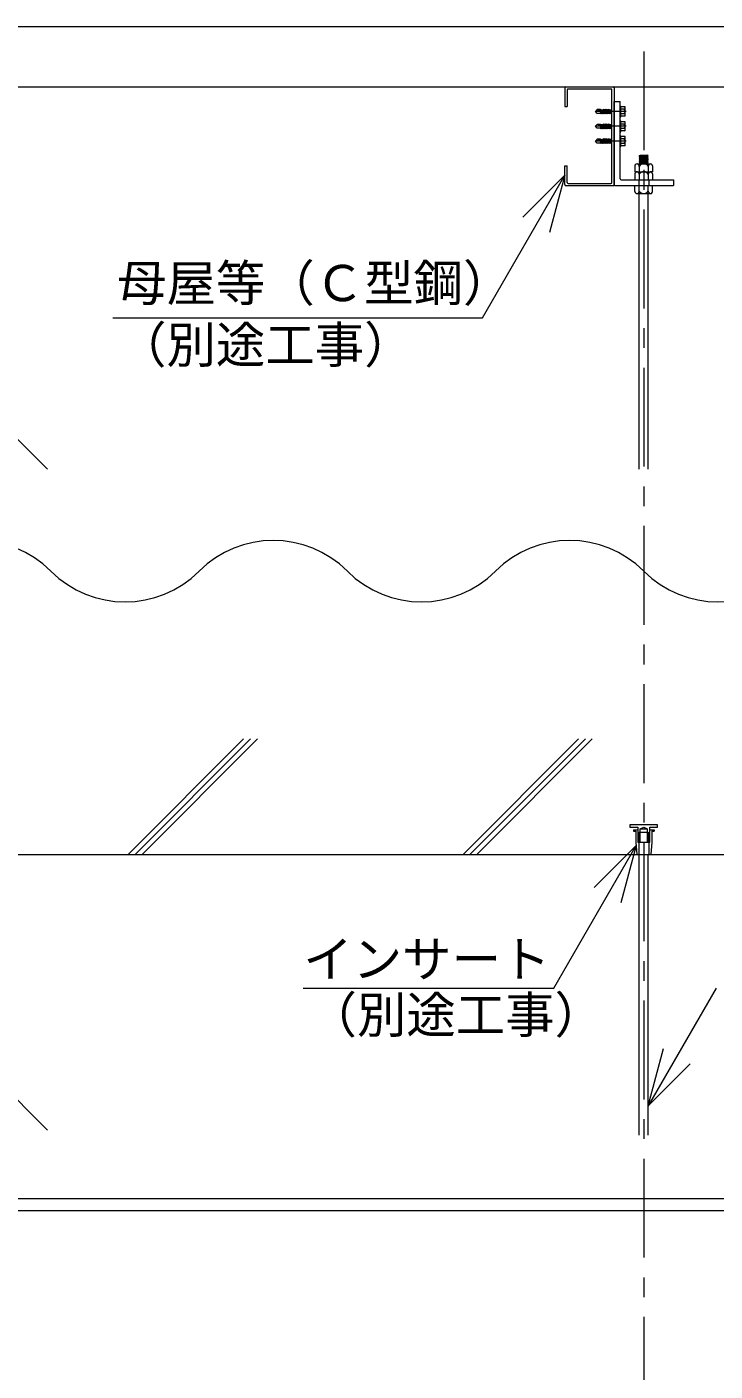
# Model space of a CAD drawing. Units: millimetres at full size, sheet at 1:20; details may follow other scales. Extents: x -4155 to 4045, y -2866 to 2834.
# Drawn here: x 1191 to 1887, y 1475 to 2834 of the extents above; entities that cross this region are included whole.
import ezdxf
from ezdxf.enums import TextEntityAlignment as Align

# ---------------------------------------------------------------- set-up
doc = ezdxf.new("R2010")
doc.units = ezdxf.units.MM
doc.header["$LTSCALE"] = 20
doc.linetypes.add('CHAIN1', pattern=[8, 5, -1, 1, -1])
for name, color, linetype, lineweight in [('1-0_断面', 7, 'Continuous', 9), ('1-1_寸法', 7, 'Continuous', 9), ('1-2_文字', 7, 'Continuous', 9), ('F-0_図枠', 7, 'Continuous', 9)]:
    doc.layers.add(name, color=color, linetype=linetype, lineweight=lineweight)
doc.styles.add('ＭＳ ゴシック', font='')
doc.styles.get('ＭＳ ゴシック').set_extended_font_data('MS Gothic')

msp = doc.modelspace()

# ---------------------------------------------------------------- linework, layer by layer
at = {"layer": '1-0_断面', "color": 4, "linetype": 'CHAIN1'}
for p, q in [((1815.01, 2809.62), (1815.01, 653.76)), ((1797.04, 2748.8), (1765.73, 2748.8)), ((1797.04, 2733.8), (1765.73, 2733.8)), ((1797.04, 2718.8), (1765.73, 2718.8))]:
    msp.add_line(p, q, dxfattribs=at)
at = {"layer": '1-0_断面'}
for p, q in [((-175.46, 2773.8), (3865.94, 2773.8)), ((1736.14, 2773.8), (1784.14, 2773.8)), ((1735.14, 2772.8), (1735.14, 2753.8)), ((1737.44, 2770.5), (1737.44, 2753.8)), ((1781.84, 2771.5), (1738.44, 2771.5)), ((1782.84, 2677.1), (1782.84, 2770.5)), ((1785.14, 2772.8), (1785.14, 2674.8)), ((1735.14, 2753.8), (1737.44, 2753.8)), ((1785.14, 2758.8), (1791.14, 2758.8)), ((1785.14, 2758.8), (1791.14, 2758.8)), ((1785.14, 2758.8), (1791.14, 2758.8)), ((1785.14, 2674.8), (1785.14, 2758.8)), ((1791.14, 2680.8), (1791.14, 2758.8)), ((1737.44, 2677.1), (1737.44, 2693.8)), ((1806.01, 2693.78), (1806.01, 2687.8)), ((1808.26, 2695.8), (1821.76, 2695.8)), ((1810.51, 2693.3), (1810.51, 2687.8)), ((1819.51, 2693.3), (1819.51, 2687.8)), ((1824.01, 2693.78), (1824.01, 2687.8)), ((1792.14, 2679.8), (1845.14, 2679.8)), ((1806.01, 2687.8), (1808.26, 2687.8)), ((1806.01, 2685.78), (1806.01, 2679.8)), ((1806.01, 2679.8), (1824.01, 2679.8)), ((1808.26, 2687.8), (1821.76, 2687.8)), ((1810.14, 2679.8), (1810.14, 2673.8)), ((1810.51, 2685.3), (1810.51, 2679.8)), ((1815.14, 2679.8), (1815.14, 2673.8)), ((1815.14, 2679.8), (1815.14, 2673.8)), ((1815.14, 2679.8), (1815.14, 2673.8)), ((1819.51, 2685.3), (1819.51, 2679.8)), ((1820.14, 2679.8), (1820.14, 2673.8)), ((1821.76, 2687.8), (1824.01, 2687.8)), ((1824.01, 2685.78), (1824.01, 2679.8)), ((1845.14, 2679.8), (1845.14, 2673.8)), ((1845.14, 2679.8), (1845.14, 2673.8)), ((1845.14, 2679.8), (1845.14, 2673.8)), ((1736.14, 2673.8), (1760.9, 2673.8)), ((1738.44, 2676.1), (1781.84, 2676.1)), ((1760.9, 2673.8), (1784.14, 2673.8)), ((1786.14, 2673.8), (1845.14, 2673.8)), ((1806.01, 2667.83), (1806.01, 2673.8)), ((1808.26, 2665.8), (1821.76, 2665.8)), ((1808.26, 2665.8), (1821.76, 2665.8)), ((1810.51, 2668.3), (1810.51, 2673.8)), ((1810.51, 2387.05), (1810.51, 2665.8)), ((1819.51, 2668.3), (1819.51, 2673.8)), ((1819.51, 2387.05), (1819.51, 2665.8)), ((1824.01, 2667.83), (1824.01, 2673.8)), ((972.09, 2626.43), (1211.47, 2387.05)), ((1801.01, 2027.44), (1801.01, 2024.94)), ((1829.01, 2027.44), (1801.01, 2027.44)), ((1829.01, 2024.94), (1829.01, 2027.44)), ((1801.01, 2024.94), (1809.01, 2024.94)), ((1804.51, 2022.44), (1804.51, 2020.94)), ((1804.51, 2022.44), (1809.01, 2022.44)), ((1804.51, 2020.94), (1807.01, 2020.94)), ((1807.01, 2020.94), (1807.01, 2009.94)), ((1809.01, 2024.94), (1809.01, 2009.94)), ((1810.51, 2019.94), (1810.51, 2009.94)), ((1810.51, 2019.94), (1819.51, 2019.94)), ((1811.51, 2023.44), (1815.01, 2024.94)), ((1811.51, 2009.94), (1811.51, 2023.44)), ((1811.51, 2023.44), (1818.51, 2023.44)), ((1815.01, 2024.94), (1818.51, 2023.44)), ((1818.51, 2023.44), (1818.51, 2009.94)), ((1819.51, 2019.94), (1819.51, 2009.94)), ((1821.01, 2024.94), (1829.01, 2024.94)), ((1821.01, 2009.94), (1821.01, 2024.94)), ((1821.01, 2022.44), (1825.51, 2022.44)), ((1823.01, 2020.94), (1823.01, 2009.94)), ((1823.01, 2020.94), (1825.51, 2020.94)), ((1825.51, 2022.44), (1825.51, 2020.94)), ((1807.01, 2009.94), (1808.01, 1997.44)), ((1809.01, 2009.94), (1811.51, 2009.94)), ((1810.01, 2009.94), (1810.01, 1997.44)), ((1811.51, 2009.94), (1818.51, 2009.94)), ((1818.51, 2009.94), (1821.01, 2009.94)), ((1820.01, 2009.94), (1820.01, 1997.44)), ((1823.01, 2009.94), (1822.01, 1997.44)), ((-175.46, 1997.44), (3865.94, 1997.44)), ((1808.01, 1997.44), (1822.01, 1997.44)), ((1810.51, 1713.44), (1810.51, 1997.44)), ((1819.51, 1713.44), (1819.51, 1997.44)), ((972.09, 1958.06), (1211.47, 1718.69))]:
    msp.add_line(p, q, dxfattribs=at)
at = {"layer": '1-0_断面', "color": 4}
for p, q in [((1767.69, 2750.79), (1766.14, 2748.8)), ((1767.77, 2746.76), (1766.14, 2748.8)), ((1771.36, 2750.79), (1767.69, 2750.79)), ((1771.23, 2746.76), (1767.77, 2746.76)), ((1771.19, 2747.02), (1771.67, 2748.81)), ((1772.46, 2750.27), (1771.36, 2750.79)), ((1773.06, 2749.7), (1771.74, 2749.46)), ((1771.78, 2750.59), (1773.89, 2750.59)), ((1771.97, 2747.02), (1772.44, 2748.81)), ((1772.09, 2747.48), (1773.06, 2747.48)), ((1773.06, 2749.7), (1772.46, 2750.27)), ((1772.61, 2750.13), (1773.77, 2750.13)), ((1773.72, 2747.02), (1774.67, 2750.59)), ((1773.72, 2747.02), (1774.69, 2747.02)), ((1773.84, 2747.48), (1774.81, 2747.48)), ((1774.55, 2750.13), (1775.52, 2750.13)), ((1774.67, 2750.59), (1775.64, 2750.59)), ((1774.69, 2747.02), (1775.64, 2750.59)), ((1775.47, 2747.02), (1776.42, 2750.59)), ((1775.47, 2747.02), (1776.44, 2747.02)), ((1775.59, 2747.48), (1776.56, 2747.48)), ((1776.3, 2750.13), (1777.27, 2750.13)), ((1776.42, 2750.59), (1777.39, 2750.59)), ((1776.44, 2747.02), (1777.39, 2750.59)), ((1777.21, 2747.02), (1778.17, 2750.59)), ((1777.21, 2747.02), (1778.19, 2747.02)), ((1777.34, 2747.48), (1778.31, 2747.48)), ((1778.05, 2750.13), (1778.33, 2750.13)), ((1778.17, 2750.59), (1778.31, 2750.59)), ((1778.19, 2747.02), (1778.27, 2747.31)), ((1778.19, 2747.02), (1778.33, 2746.49)), ((1778.33, 2747.57), (1779.14, 2750.59)), ((1778.33, 2750.59), (1779.14, 2750.59)), ((1778.33, 2750.13), (1779.02, 2750.13)), ((1778.33, 2746.49), (1778.38, 2746.3)), ((1778.38, 2746.3), (1778.96, 2747.02)), ((1778.96, 2747.02), (1779.92, 2750.59)), ((1778.96, 2747.02), (1779.94, 2747.02)), ((1779.09, 2747.48), (1780.06, 2747.48)), ((1779.8, 2750.13), (1780.77, 2750.13)), ((1779.92, 2750.59), (1780.89, 2750.59)), ((1779.94, 2747.02), (1780.89, 2750.59)), ((1780.71, 2747.02), (1781.67, 2750.59)), ((1780.71, 2747.02), (1781.69, 2747.02)), ((1780.84, 2747.48), (1781.81, 2747.48)), ((1780.89, 2750.59), (1781.47, 2751.3)), ((1781.47, 2751.3), (1781.67, 2750.59)), ((1781.47, 2751.3), (1781.67, 2750.59)), ((1781.55, 2750.13), (1782.52, 2750.13)), ((1781.55, 2750.13), (1782.13, 2750.13)), ((1781.67, 2750.59), (1782.64, 2750.59)), ((1781.67, 2750.59), (1782.13, 2750.59)), ((1781.69, 2747.02), (1782.64, 2750.59)), ((1781.69, 2747.02), (1782.13, 2748.69)), ((1782.46, 2747.02), (1782.84, 2748.41)), ((1782.46, 2747.02), (1782.84, 2747.02)), ((1782.59, 2747.48), (1782.84, 2747.48)), ((1782.64, 2750.59), (1782.84, 2750.83)), ((1791.14, 2754.3), (1791.94, 2754.3)), ((1791.14, 2744.46), (1791.14, 2753.14)), ((1791.94, 2743.3), (1791.94, 2754.3)), ((1796.14, 2753.4), (1791.94, 2753.4)), ((1795.07, 2751.08), (1791.94, 2751.08)), ((1795.07, 2746.53), (1791.94, 2746.53)), ((1796.34, 2744.4), (1796.34, 2753.2)), ((1767.69, 2735.79), (1766.14, 2733.8)), ((1767.77, 2731.76), (1766.14, 2733.8)), ((1771.36, 2735.79), (1767.69, 2735.79)), ((1771.19, 2732.02), (1771.67, 2733.81)), ((1772.46, 2735.27), (1771.36, 2735.79)), ((1773.06, 2734.7), (1771.74, 2734.46)), ((1771.78, 2735.59), (1773.89, 2735.59)), ((1771.97, 2732.02), (1772.44, 2733.81)), ((1773.06, 2734.7), (1772.46, 2735.27)), ((1772.61, 2735.13), (1773.77, 2735.13)), ((1773.72, 2732.02), (1774.67, 2735.59)), ((1774.55, 2735.13), (1775.52, 2735.13)), ((1774.67, 2735.59), (1775.64, 2735.59)), ((1774.69, 2732.02), (1775.64, 2735.59)), ((1775.47, 2732.02), (1776.42, 2735.59)), ((1776.3, 2735.13), (1777.27, 2735.13)), ((1776.42, 2735.59), (1777.39, 2735.59)), ((1776.44, 2732.02), (1777.39, 2735.59)), ((1777.21, 2732.02), (1778.17, 2735.59)), ((1778.05, 2735.13), (1778.33, 2735.13)), ((1778.17, 2735.59), (1778.31, 2735.59)), ((1778.33, 2732.57), (1779.14, 2735.59)), ((1778.33, 2735.59), (1779.14, 2735.59)), ((1778.33, 2735.13), (1779.02, 2735.13)), ((1778.96, 2732.02), (1779.92, 2735.59)), ((1779.8, 2735.13), (1780.77, 2735.13)), ((1779.92, 2735.59), (1780.89, 2735.59)), ((1779.94, 2732.02), (1780.89, 2735.59)), ((1780.71, 2732.02), (1781.67, 2735.59)), ((1780.89, 2735.59), (1781.47, 2736.3)), ((1781.47, 2736.3), (1781.67, 2735.59)), ((1781.47, 2736.3), (1781.67, 2735.59)), ((1781.55, 2735.13), (1782.52, 2735.13)), ((1781.55, 2735.13), (1782.13, 2735.13)), ((1781.67, 2735.59), (1782.64, 2735.59)), ((1781.67, 2735.59), (1782.13, 2735.59)), ((1781.69, 2732.02), (1782.64, 2735.59)), ((1781.69, 2732.02), (1782.13, 2733.69)), ((1782.46, 2732.02), (1782.84, 2733.41)), ((1782.64, 2735.59), (1782.84, 2735.83)), ((1791.14, 2743.3), (1791.94, 2743.3)), ((1791.14, 2739.3), (1791.94, 2739.3)), ((1791.14, 2729.46), (1791.14, 2738.14)), ((1796.14, 2744.2), (1791.94, 2744.2)), ((1791.94, 2728.3), (1791.94, 2739.3)), ((1796.14, 2738.4), (1791.94, 2738.4)), ((1795.07, 2736.08), (1791.94, 2736.08)), ((1796.34, 2729.4), (1796.34, 2738.2)), ((1767.69, 2720.79), (1766.14, 2718.8)), ((1771.36, 2720.79), (1767.69, 2720.79)), ((1771.23, 2731.76), (1767.77, 2731.76)), ((1772.46, 2720.27), (1771.36, 2720.79)), ((1773.06, 2719.7), (1771.74, 2719.46)), ((1771.78, 2720.59), (1773.89, 2720.59)), ((1772.09, 2732.48), (1773.06, 2732.48)), ((1773.06, 2719.7), (1772.46, 2720.27)), ((1772.61, 2720.13), (1773.77, 2720.13)), ((1773.72, 2732.02), (1774.69, 2732.02)), ((1773.72, 2717.02), (1774.67, 2720.59)), ((1773.84, 2732.48), (1774.81, 2732.48)), ((1774.55, 2720.13), (1775.52, 2720.13)), ((1774.67, 2720.59), (1775.64, 2720.59)), ((1774.69, 2717.02), (1775.64, 2720.59)), ((1775.47, 2732.02), (1776.44, 2732.02)), ((1775.47, 2717.02), (1776.42, 2720.59)), ((1775.59, 2732.48), (1776.56, 2732.48)), ((1776.3, 2720.13), (1777.27, 2720.13)), ((1776.42, 2720.59), (1777.39, 2720.59)), ((1776.44, 2717.02), (1777.39, 2720.59)), ((1777.21, 2732.02), (1778.19, 2732.02)), ((1777.21, 2717.02), (1778.17, 2720.59)), ((1777.34, 2732.48), (1778.31, 2732.48)), ((1778.05, 2720.13), (1778.33, 2720.13)), ((1778.17, 2720.59), (1778.31, 2720.59)), ((1778.19, 2732.02), (1778.27, 2732.31)), ((1778.19, 2732.02), (1778.33, 2731.49)), ((1778.33, 2731.49), (1778.38, 2731.3)), ((1778.33, 2717.57), (1779.14, 2720.59)), ((1778.33, 2720.59), (1779.14, 2720.59)), ((1778.33, 2720.13), (1779.02, 2720.13)), ((1778.38, 2731.3), (1778.96, 2732.02)), ((1778.96, 2732.02), (1779.94, 2732.02)), ((1778.96, 2717.02), (1779.92, 2720.59)), ((1779.09, 2732.48), (1780.06, 2732.48)), ((1779.8, 2720.13), (1780.77, 2720.13)), ((1779.92, 2720.59), (1780.89, 2720.59)), ((1779.94, 2717.02), (1780.89, 2720.59)), ((1780.71, 2732.02), (1781.69, 2732.02)), ((1780.71, 2717.02), (1781.67, 2720.59)), ((1780.84, 2732.48), (1781.81, 2732.48)), ((1780.89, 2720.59), (1781.47, 2721.3)), ((1781.47, 2721.3), (1781.67, 2720.59)), ((1781.47, 2721.3), (1781.67, 2720.59)), ((1781.55, 2720.13), (1782.52, 2720.13)), ((1781.55, 2720.13), (1782.13, 2720.13)), ((1781.67, 2720.59), (1782.64, 2720.59)), ((1781.67, 2720.59), (1782.13, 2720.59)), ((1781.69, 2717.02), (1782.64, 2720.59)), ((1782.46, 2732.02), (1782.84, 2732.02)), ((1782.59, 2732.48), (1782.84, 2732.48)), ((1782.64, 2720.59), (1782.84, 2720.83)), ((1791.14, 2728.3), (1791.94, 2728.3)), ((1791.14, 2724.3), (1791.94, 2724.3)), ((1791.14, 2714.46), (1791.14, 2723.14)), ((1795.07, 2731.53), (1791.94, 2731.53)), ((1796.14, 2729.2), (1791.94, 2729.2)), ((1791.94, 2713.3), (1791.94, 2724.3)), ((1796.14, 2723.4), (1791.94, 2723.4)), ((1795.07, 2721.08), (1791.94, 2721.08)), ((1796.34, 2714.4), (1796.34, 2723.2)), ((1767.77, 2716.76), (1766.14, 2718.8)), ((1771.23, 2716.76), (1767.77, 2716.76)), ((1771.19, 2717.02), (1771.67, 2718.81)), ((1771.97, 2717.02), (1772.44, 2718.81)), ((1772.09, 2717.48), (1773.06, 2717.48)), ((1773.72, 2717.02), (1774.69, 2717.02)), ((1773.84, 2717.48), (1774.81, 2717.48)), ((1775.47, 2717.02), (1776.44, 2717.02)), ((1775.59, 2717.48), (1776.56, 2717.48)), ((1777.21, 2717.02), (1778.19, 2717.02)), ((1777.34, 2717.48), (1778.31, 2717.48)), ((1778.19, 2717.02), (1778.27, 2717.31)), ((1778.19, 2717.02), (1778.33, 2716.49)), ((1778.33, 2716.49), (1778.38, 2716.3)), ((1778.38, 2716.3), (1778.96, 2717.02)), ((1778.96, 2717.02), (1779.94, 2717.02)), ((1779.09, 2717.48), (1780.06, 2717.48)), ((1780.71, 2717.02), (1781.69, 2717.02)), ((1780.84, 2717.48), (1781.81, 2717.48)), ((1781.69, 2717.02), (1782.13, 2718.69)), ((1782.46, 2717.02), (1782.84, 2718.41)), ((1782.46, 2717.02), (1782.84, 2717.02)), ((1782.59, 2717.48), (1782.84, 2717.48)), ((1791.14, 2713.3), (1791.94, 2713.3)), ((1795.07, 2716.53), (1791.94, 2716.53)), ((1796.14, 2714.2), (1791.94, 2714.2)), ((1810.51, 2703.77), (1811.31, 2703.26)), ((1810.51, 2702.62), (1811.31, 2702.11)), ((1810.51, 2701.47), (1811.31, 2700.96)), ((1810.51, 2700.32), (1811.31, 2699.81)), ((1810.51, 2699.17), (1811.31, 2698.66)), ((1810.51, 2698.02), (1811.31, 2697.51)), ((1810.51, 2696.87), (1811.31, 2696.36)), ((1810.61, 2695.8), (1811.31, 2696.36)), ((1818.71, 2704.71), (1811.31, 2704.41)), ((1818.71, 2703.56), (1811.31, 2703.26)), ((1818.71, 2702.41), (1811.31, 2702.11)), ((1818.71, 2701.26), (1811.31, 2700.96)), ((1818.71, 2700.11), (1811.31, 2699.81)), ((1818.71, 2698.96), (1811.31, 2698.66)), ((1818.71, 2697.81), (1811.31, 2697.51)), ((1818.71, 2696.66), (1811.31, 2696.36)), ((1819.51, 2696.09), (1812.54, 2695.8)), ((1819.51, 2704.14), (1818.71, 2704.71)), ((1819.51, 2704.14), (1818.71, 2703.56)), ((1819.51, 2702.99), (1818.71, 2703.56)), ((1819.51, 2702.99), (1818.71, 2702.41)), ((1819.51, 2701.84), (1818.71, 2702.41)), ((1819.51, 2701.84), (1818.71, 2701.26)), ((1819.51, 2700.69), (1818.71, 2701.26)), ((1819.51, 2700.69), (1818.71, 2700.11)), ((1819.51, 2699.54), (1818.71, 2700.11)), ((1819.51, 2699.54), (1818.71, 2698.96)), ((1819.51, 2698.39), (1818.71, 2698.96)), ((1819.51, 2698.39), (1818.71, 2697.81)), ((1819.51, 2697.24), (1818.71, 2697.81)), ((1819.51, 2697.24), (1818.71, 2696.66)), ((1819.51, 2696.09), (1818.71, 2696.66)), ((1819.51, 2696.09), (1819.12, 2695.8))]:
    msp.add_line(p, q, dxfattribs=at)
for points in [[(1771.19, 2747.02), (1771.39, 2746.3), (1771.97, 2747.02)], [(1771.67, 2748.81), (1772.25, 2749.52), (1772.44, 2748.81)], [(1771.97, 2747.02), (1772.94, 2747.02), (1773.89, 2750.59)], [(1772.94, 2747.02), (1773.14, 2746.3), (1773.72, 2747.02)], [(1773.89, 2750.59), (1774.47, 2751.3), (1774.67, 2750.59)], [(1774.69, 2747.02), (1774.88, 2746.3), (1775.47, 2747.02)], [(1775.64, 2750.59), (1776.22, 2751.3), (1776.42, 2750.59)], [(1776.44, 2747.02), (1776.63, 2746.3), (1777.21, 2747.02)], [(1777.39, 2750.59), (1777.97, 2751.3), (1778.17, 2750.59)], [(1779.14, 2750.59), (1779.72, 2751.3), (1779.92, 2750.59)], [(1779.94, 2747.02), (1780.13, 2746.3), (1780.71, 2747.02)], [(1781.69, 2747.02), (1781.88, 2746.3), (1782.46, 2747.02)], [(1781.69, 2747.02), (1781.88, 2746.3), (1782.13, 2746.61)], [(1771.67, 2733.81), (1772.25, 2734.52), (1772.44, 2733.81)], [(1771.97, 2732.02), (1772.94, 2732.02), (1773.89, 2735.59)], [(1773.89, 2735.59), (1774.47, 2736.3), (1774.67, 2735.59)], [(1775.64, 2735.59), (1776.22, 2736.3), (1776.42, 2735.59)], [(1777.39, 2735.59), (1777.97, 2736.3), (1778.17, 2735.59)], [(1779.14, 2735.59), (1779.72, 2736.3), (1779.92, 2735.59)], [(1771.19, 2732.02), (1771.39, 2731.3), (1771.97, 2732.02)], [(1771.67, 2718.81), (1772.25, 2719.52), (1772.44, 2718.81)], [(1771.97, 2717.02), (1772.94, 2717.02), (1773.89, 2720.59)], [(1772.94, 2732.02), (1773.14, 2731.3), (1773.72, 2732.02)], [(1773.89, 2720.59), (1774.47, 2721.3), (1774.67, 2720.59)], [(1774.69, 2732.02), (1774.88, 2731.3), (1775.47, 2732.02)], [(1775.64, 2720.59), (1776.22, 2721.3), (1776.42, 2720.59)], [(1776.44, 2732.02), (1776.63, 2731.3), (1777.21, 2732.02)], [(1777.39, 2720.59), (1777.97, 2721.3), (1778.17, 2720.59)], [(1779.14, 2720.59), (1779.72, 2721.3), (1779.92, 2720.59)], [(1779.94, 2732.02), (1780.13, 2731.3), (1780.71, 2732.02)], [(1781.69, 2732.02), (1781.88, 2731.3), (1782.46, 2732.02)], [(1781.69, 2732.02), (1781.88, 2731.3), (1782.13, 2731.61)], [(1771.19, 2717.02), (1771.39, 2716.3), (1771.97, 2717.02)], [(1772.94, 2717.02), (1773.14, 2716.3), (1773.72, 2717.02)], [(1774.69, 2717.02), (1774.88, 2716.3), (1775.47, 2717.02)], [(1776.44, 2717.02), (1776.63, 2716.3), (1777.21, 2717.02)], [(1779.94, 2717.02), (1780.13, 2716.3), (1780.71, 2717.02)], [(1781.69, 2717.02), (1781.88, 2716.3), (1782.46, 2717.02)], [(1781.69, 2717.02), (1781.88, 2716.3), (1782.13, 2716.61)], [(1819.51, 2704.14), (1810.51, 2703.77), (1811.31, 2704.41)], [(1819.51, 2702.99), (1810.51, 2702.62), (1811.31, 2703.26)], [(1819.51, 2701.84), (1810.51, 2701.47), (1811.31, 2702.11)], [(1819.51, 2700.69), (1810.51, 2700.32), (1811.31, 2700.96)], [(1819.51, 2699.54), (1810.51, 2699.17), (1811.31, 2699.81)], [(1819.51, 2698.39), (1810.51, 2698.02), (1811.31, 2698.66)], [(1819.51, 2697.24), (1810.51, 2696.87), (1811.31, 2697.51)]]:
    msp.add_lwpolyline(points, dxfattribs=at)
at = {"layer": '1-0_断面'}
msp.add_lwpolyline([(1735.14, 2674.8), (1735.14, 2693.8), (1737.44, 2693.8)], dxfattribs=at)
for centre, radius, start, end in [((1736.14, 2772.8), 1, 90, 180), ((1784.14, 2772.8), 1, 0, 90), ((1738.44, 2770.5), 1, 90, 180), ((1781.84, 2770.5), 1, 0, 90), ((1808.26, 2693.54), 2.26, 353.97439, 173.97475), ((1815.01, 2690.5), 5.3, 31.89078, 148.10921), ((1821.76, 2693.54), 2.26, 6.02525, 186.02559), ((1792.14, 2680.8), 1, 180, 270), ((1808.26, 2685.54), 2.26, 353.97439, 173.97475), ((1815.01, 2682.5), 5.3, 31.89078, 148.10921), ((1821.76, 2685.54), 2.26, 6.02525, 186.02559), ((1736.14, 2674.8), 1, 180, 270), ((1738.44, 2677.1), 1, 180, 270), ((1781.84, 2677.1), 1, 270, 0), ((1784.14, 2674.8), 1, 270, 0), ((1786.14, 2674.8), 1, 180, 270), ((1808.26, 2668.07), 2.26, 186.02525, 6.02561), ((1815.01, 2671.1), 5.3, 211.89079, 328.10922), ((1821.76, 2668.07), 2.26, 173.97441, 353.97475)]:
    msp.add_arc(centre, radius, start, end, dxfattribs=at)
at = {"layer": '1-0_断面', "color": 4}
for centre, radius, start, end in [((1771.39, 2728.11), 21.35, 89.06783, 104.2543), ((1795.19, 2752.22), 1.15, 263.97439, 98.42494), ((1793.65, 2748.8), 2.68, 301.89078, 58.10921), ((1795.19, 2745.39), 1.15, 276.02525, 96.02559), ((1796.14, 2753.2), 0.2, 0, 90), ((1771.39, 2713.11), 21.35, 89.06783, 104.2543), ((1795.19, 2737.22), 1.15, 263.97439, 98.42494), ((1793.65, 2733.8), 2.68, 301.89078, 58.10921), ((1796.14, 2744.4), 0.2, 270, 0), ((1796.14, 2738.2), 0.2, 0, 90), ((1771.39, 2698.11), 21.35, 89.06783, 104.2543), ((1795.19, 2722.22), 1.15, 263.97439, 98.42494), ((1795.19, 2730.39), 1.15, 276.02525, 96.02559), ((1793.65, 2718.8), 2.68, 301.89078, 58.10921), ((1796.14, 2729.4), 0.2, 270, 0), ((1796.14, 2723.2), 0.2, 0, 90), ((1795.19, 2715.39), 1.15, 276.02525, 96.02559), ((1796.14, 2714.4), 0.2, 270, 0)]:
    msp.add_arc(centre, radius, start, end, dxfattribs=at)
at = {"layer": '1-1_寸法'}
for p, q in [((1293.13, 1997.44), (1409.87, 2114.17)), ((1300.2, 1997.44), (1416.94, 2114.17)), ((1307.27, 1997.44), (1424.01, 2114.17)), ((1632.06, 1997.44), (1748.8, 2114.17)), ((1639.13, 1997.44), (1755.87, 2114.17)), ((1646.2, 1997.44), (1762.94, 2114.17)), ((969.41, 1649.44), (2669.81, 1649.44)), ((960.2, 1637.44), (2660.6, 1637.44))]:
    msp.add_line(p, q, dxfattribs=at)
for centre, start, end in [((1140.01, 2208.86), 45, 135), ((1440.01, 2208.86), 45, 135), ((1740.01, 2208.86), 45, 135), ((1290.01, 2358.86), 225, 315), ((1590.01, 2358.86), 225, 315), ((1890.01, 2358.86), 225, 315)]:
    msp.add_arc(centre, 106.07, start, end, dxfattribs=at)
at = {"layer": '1-2_文字'}
for p, q in [((1651.8, 2539.95), (1735.14, 2684.3)), ((1735.14, 2684.3), (1692.71, 2641.88)), ((1735.14, 2684.3), (1719.61, 2626.35)), ((1277.67, 2539.95), (1651.8, 2539.95)), ((1724.09, 1862.3), (1807.21, 2006.28)), ((1807.21, 2006.28), (1764.78, 1963.85)), ((1807.21, 2006.28), (1791.68, 1948.32)), ((1470.43, 1862.3), (1724.09, 1862.3)), ((1888.34, 1862.3), (1819.51, 1743.08)), ((1819.51, 1743.08), (1835.04, 1801.03)), ((1819.51, 1743.08), (1861.93, 1785.5))]:
    msp.add_line(p, q, dxfattribs=at)
at = {"layer": 'F-0_図枠'}
msp.add_line((4045.15, 2834.35), (-4154.85, 2834.35), dxfattribs=at)

# ---------------------------------------------------------------- texts
at = {"layer": '1-2_文字', "style": 'ＭＳ ゴシック'}
for s, p in [('母屋等（Ｃ型鋼）', (1281.98, 2545.94)), ('（別途工事）', (1281.98, 2483.53)), ('インサート', (1470.43, 1862.3)), ('（別途工事）', (1474.73, 1805.88))]:
    msp.add_text(s, height=36.66, dxfattribs=at).set_placement(p, align=Align.BOTTOM_LEFT)

doc.saveas('drawing.dxf')
